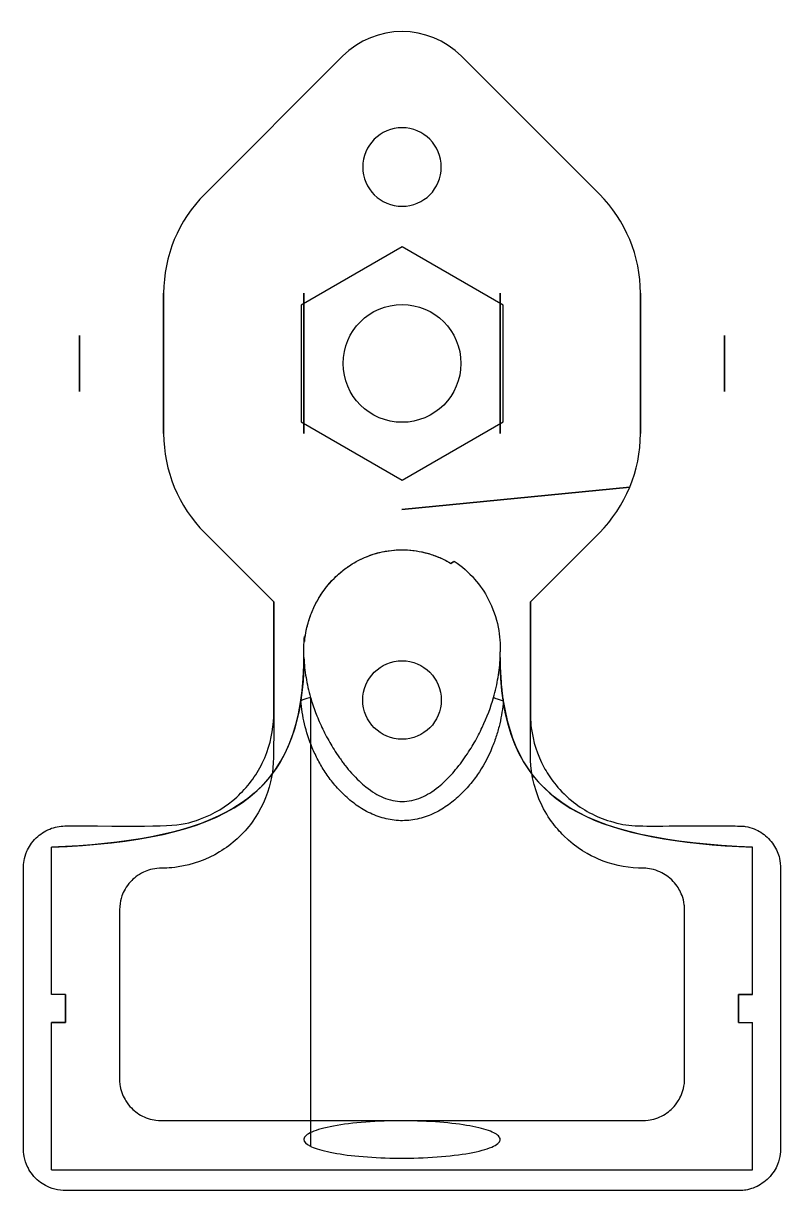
# Model space of a CAD drawing. Header units: millimetres. Extents: x -0.0135 to 0.0135, y -0.0143 to 0.0273.
import ezdxf

# ---------------------------------------------------------------- set-up
doc = ezdxf.new("R2010")
doc.units = ezdxf.units.MM

# ---------------------------------------------------------------- blocks, each defined once
blk = doc.blocks.new('PHC005')
for p, q in [((-0.002118986027677225, 0.02611987460480215, 0.002502501726136161), (-0.007035533905932714, 0.02120332672654671, 0.002502501726136161)), ((-0.002118986027677225, 0.02611987460480215, 0.01550250172613616), (-0.007035533905932714, 0.02120332672654671, 0.01550250172613616)), ((-0.002118986027677225, 0.02611987460480215, 0.002502501726136161), (-0.002118986027677225, 0.02611987460480215, 0.01550250172613616)), ((0.007035533905932728, 0.02120332672654672, 0.002502501726136161), (0.002118986027677239, 0.02611987460480215, 0.002502501726136161)), ((0.007035533905932728, 0.02120332672654672, 0.01550250172613616), (0.002118986027677239, 0.02611987460480215, 0.01550250172613616)), ((0.002118986027677239, 0.02611987460480215, 0.002502501726136161), (0.002118986027677239, 0.02611987460480215, 0.01550250172613616)), ((-0.007035533905932714, 0.02120332672654671, 0.01550250172613616), (-0.007035533905932714, 0.02120332672654671, 0.002502501726136161)), ((0.007035533905932728, 0.02120332672654672, 0.01550250172613616), (0.007035533905932728, 0.02120332672654672, 0.002502501726136161)), ((0, 0.01932471475877926, 0.01550250172613616), (-0.003600000000000006, 0.01724625378969661, 0.01550250172613616)), ((0, 0.01932471475877926, 0.01250250172613616), (-0.003600000000000006, 0.01724625378969661, 0.01250250172613616)), ((0.003600000000000006, 0.01724625378969661, 0.01550250172613616), (0, 0.01932471475877926, 0.01550250172613616)), ((0, 0.01932471475877926, 0.01250250172613616), (0, 0.01932471475877926, 0.01550250172613616)), ((0.003600000000000006, 0.01724625378969661, 0.01250250172613616), (0, 0.01932471475877926, 0.01250250172613616)), ((-0.008499999999999994, 0.01766779282061396, 0.002502501726136161), (-0.008499999999999994, 0.01266779282061396, 0.002502501726136161)), ((-0.008499999999999994, 0.01766779282061396, 0.01550250172613616), (-0.008499999999999994, 0.01266779282061396, 0.01550250172613616)), ((-0.008500000000000008, 0.01766779282061396, 0.009502501726136162), (-0.008499999999999994, 0.01766779282061396, 0.002502501726136161)), ((-0.008499999999999994, 0.01766779282061396, 0.01550250172613616), (-0.008500000000000008, 0.01766779282061396, 0.009502501726136162)), ((0.008500000000000008, 0.01266779282061396, 0.002502501726136161), (0.008500000000000008, 0.01766779282061396, 0.002502501726136161)), ((0.008500000000000008, 0.01266779282061396, 0.01550250172613616), (0.008500000000000008, 0.01766779282061396, 0.01550250172613616)), ((0.008500000000000008, 0.01766779282061396, 0.01550250172613616), (0.008500000000000008, 0.01766779282061396, 0.009502501726136162)), ((0.008500000000000008, 0.01766779282061396, 0.009502501726136162), (0.008500000000000008, 0.01766779282061396, 0.002502501726136161)), ((-0.003600000000000006, 0.01724625378969661, 0.01550250172613616), (-0.003600000000000006, 0.01308933185153131, 0.01550250172613616)), ((-0.003600000000000006, 0.01724625378969661, 0.01250250172613616), (-0.003600000000000006, 0.01308933185153131, 0.01250250172613616)), ((-0.003600000000000006, 0.01724625378969661, 0.01250250172613616), (-0.003600000000000006, 0.01724625378969661, 0.01550250172613616)), ((0.003600000000000006, 0.0130893318515313, 0.01550250172613616), (0.003600000000000006, 0.01724625378969661, 0.01550250172613616)), ((0.003600000000000006, 0.01724625378969661, 0.01250250172613616), (0.003600000000000006, 0.01724625378969661, 0.01550250172613616)), ((0.003600000000000006, 0.0130893318515313, 0.01250250172613616), (0.003600000000000006, 0.01724625378969661, 0.01250250172613616)), ((-0.003600000000000006, 0.01308933185153131, 0.01550250172613616), (0, 0.01101087088244865, 0.01550250172613616)), ((-0.003600000000000006, 0.01308933185153131, 0.01250250172613616), (0, 0.01101087088244865, 0.01250250172613616)), ((-0.003600000000000006, 0.01308933185153131, 0.01250250172613616), (-0.003600000000000006, 0.01308933185153131, 0.01550250172613616)), ((0, 0.01101087088244865, 0.01550250172613616), (0.003600000000000006, 0.0130893318515313, 0.01550250172613616)), ((0, 0.01101087088244865, 0.01250250172613616), (0.003600000000000006, 0.0130893318515313, 0.01250250172613616)), ((0.003600000000000006, 0.0130893318515313, 0.01250250172613616), (0.003600000000000006, 0.0130893318515313, 0.01550250172613616)), ((-0.008499999999999994, 0.01266779282061396, 0.009502501726136165), (-0.008499999999999994, 0.01266779282061396, 0.002502501726136161)), ((-0.008499999999999994, 0.01266779282061396, 0.01550250172613616), (-0.008499999999999994, 0.01266779282061396, 0.009502501726136165)), ((0.008500000000000008, 0.01266779282061396, 0.01550250172613616), (0.008500000000000008, 0.01266779282061396, 0.009502501726136162)), ((0.008500000000000008, 0.01266779282061396, 0.009502501726136162), (0.008500000000000008, 0.01266779282061396, 0.002502501726136161)), ((0, 0.01101087088244865, 0.01250250172613616), (0, 0.01101087088244865, 0.01550250172613616)), ((-0.007035533905932714, 0.009132258914681205, 0.002502501726136162), (-0.00457725996680497, 0.006673984975553484, 0.002502501726136162)), ((-0.007035533905932714, 0.009132258914681207, 0.01550250172613616), (-0.00457725996680497, 0.006673984975553484, 0.01550250172613616)), ((-0.007035533905932714, 0.009132258914681207, 0.01550250172613616), (-0.007035533905932714, 0.009132258914681205, 0.002502501726136162)), ((0.004577259966804983, 0.006673984975553483, 0.002502501726136162), (0.007035533905932728, 0.0091322589146812, 0.002502501726136162)), ((0.004577259966804983, 0.006673984975553483, 0.01550250172613616), (0.007035533905932728, 0.009132258914681201, 0.01550250172613616)), ((0.007035533905932728, 0.009132258914681201, 0.01550250172613616), (0.007035533905932728, 0.0091322589146812, 0.002502501726136162)), ((0.001737934384440101, 0.00804042329326055, 0.01550250172613616), (0.001861337036699212, 0.0081146469122288, 0.01550250172590357)), ((0.001737934384440101, 0.00804042329326055, 0.01550250172613616), (0.001737934384440101, 0.00804042329326057, 0.01500250172613616)), ((-0.00457725996680497, 0.006673984975553484, 0.002502501726136162), (-0.00457725996680497, 0.006673984975553484, 0.01550250172613616)), ((0.004577259966804983, 0.006673984975553483, 0.002502501726136162), (0.004577259966804983, 0.006673984975553483, 0.01550250172613616)), ((-0.00347725993280451, 0.005430645822003654, 0.01550250172613634), (-0.003477259966804966, 0.005254043773775703, 0.01550250172613615)), ((-0.003477259966804966, 0.005254043773775703, 0.01550250172613615), (-0.003477259966804966, 0.005254043773775703, 0.01500250172613616)), ((-0.01250000000000001, -0.007332207179386034, 0.01500250172613616), (-0.01250000000000001, -0.002082207179386043, 0.01500250172613616)), ((-0.01250000000000001, -0.002082207179386043, 0.01500250172613616), (-0.01250000000000001, -0.002082207179386043, 0.01550250172613616)), ((-0.01250000000000001, -0.007332207179386034, 0.01550250172613616), (-0.01250000000000001, -0.002082207179386043, 0.01550250172613616)), ((0.0125, -0.007332207179386041, 0.01500250172613616), (0.01250000000000001, -0.002082207179386043, 0.01500250172613616)), ((0.0125, -0.007332207179386041, 0.01550250172613616), (0.01250000000000001, -0.002082207179386043, 0.01550250172613616)), ((0.01250000000000001, -0.002082207179386043, 0.01500250172613616), (0.01250000000000001, -0.002082207179386043, 0.01550250172613616)), ((-0.01250000000000001, -0.007332207179386034, 0.01500250172613616), (-0.01250000000000001, -0.007332207179386034, 0.01550250172613616)), ((-0.012, -0.007332207179386034, 0.01550250172613616), (-0.01250000000000001, -0.007332207179386034, 0.01550250172613616)), ((-0.012, -0.007332207179386034, 0.01500250172613616), (-0.01250000000000001, -0.007332207179386034, 0.01500250172613616)), ((-0.012, -0.008332207179386035, 0.01550250172613616), (-0.012, -0.007332207179386034, 0.01550250172613616)), ((-0.012, -0.007332207179386034, 0.01500250172613616), (-0.012, -0.008332207179386035, 0.01500250172613616)), ((-0.012, -0.007332207179386034, 0.01500250172613616), (-0.012, -0.007332207179386034, 0.01550250172613616)), ((0.0125, -0.007332207179386041, 0.01550250172613616), (0.012, -0.007332207179386041, 0.01550250172613616)), ((0.012, -0.007332207179386041, 0.01550250172613616), (0.012, -0.008332207179386042, 0.01550250172613616)), ((0.012, -0.008332207179386042, 0.01500250172613616), (0.012, -0.007332207179386041, 0.01500250172613616)), ((0.012, -0.007332207179386041, 0.01500250172613616), (0.0125, -0.007332207179386041, 0.01500250172613616)), ((0.012, -0.007332207179386041, 0.01500250172613616), (0.012, -0.007332207179386041, 0.01550250172613616)), ((0.0125, -0.007332207179386041, 0.01500250172613616), (0.0125, -0.007332207179386041, 0.01550250172613616)), ((-0.01250000000000001, -0.01358220717938604, 0.01550250172613616), (-0.01250000000000001, -0.008332207179386035, 0.01550250172613616)), ((-0.01250000000000001, -0.008332207179386035, 0.01550250172613616), (-0.012, -0.008332207179386035, 0.01550250172613616)), ((-0.01250000000000001, -0.008332207179386035, 0.01550250172613616), (-0.01250000000000001, -0.008332207179386035, 0.01500250172613616)), ((-0.01250000000000001, -0.01358220717938604, 0.01500250172613616), (-0.01250000000000001, -0.008332207179386035, 0.01500250172613616)), ((-0.012, -0.008332207179386035, 0.01500250172613616), (-0.01250000000000001, -0.008332207179386035, 0.01500250172613616)), ((-0.012, -0.008332207179386035, 0.01500250172613616), (-0.012, -0.008332207179386035, 0.01550250172613616)), ((0.012, -0.008332207179386042, 0.01550250172613616), (0.0125, -0.008332207179386042, 0.01550250172613616)), ((0.012, -0.008332207179386042, 0.01500250172613616), (0.0125, -0.008332207179386042, 0.01500250172613616)), ((0.012, -0.008332207179386042, 0.01500250172613616), (0.012, -0.008332207179386042, 0.01550250172613616)), ((0.0125, -0.01358220717938604, 0.01550250172613616), (0.0125, -0.008332207179386042, 0.01550250172613616)), ((0.0125, -0.008332207179386042, 0.01550250172613616), (0.0125, -0.008332207179386042, 0.01500250172613616)), ((0.0125, -0.01358220717938604, 0.01500250172613616), (0.0125, -0.008332207179386042, 0.01500250172613616)), ((-0.01250000000000001, -0.01358220717938604, 0.01550250172613616), (0.0125, -0.01358220717938604, 0.01550250172613616)), ((-0.01250000000000001, -0.01358220717938604, 0.01500250172613616), (-0.01250000000000001, -0.01358220717938604, 0.01550250172613616)), ((-0.01250000000000001, -0.01358220717938604, 0.01500250172613616), (0.0125, -0.01358220717938604, 0.01500250172613616)), ((0.0125, -0.01358220717938604, 0.01500250172613616), (0.0125, -0.01358220717938604, 0.01550250172613616))]:
    blk.add_line(p, q)
at = {"extrusion": (0, -6.123233995736766e-17, -1)}
for centre in [(0, 0.02216779282061396, -0.002502501726136162), (0, 0.02216779282061396, 0.0007974982738638367)]:
    blk.add_circle(centre, 0.0014, dxfattribs=at)
at = {"extrusion": (1, 0, 0)}
for centre, radius in [((0.01516779282061396, 0.009502501726136162, -0.003500000000000003), 0.002500000000000001), ((0.01516779282061396, 0.009502501726136162, 0.003500000000000003), 0.002500000000000001), ((0.01516779282061396, 0.009502501726136162, 0.003500000000000003), 0.001)]:
    blk.add_circle(centre, radius, dxfattribs=at)
for centre, radius in [((0, 0.01516779282061396, 0.002502501726136161), 0.0021), ((0, 0.01516779282061396, 0.01250250172613616), 0.0021), ((0, 0.003167792820613958, 0.002502501726136162), 0.0014), ((0, 0.003167792820613958, -0.0007974982738638368), 0.0014)]:
    blk.add_circle(centre, radius)
at = {"extrusion": (-1, 0, 0)}
for centre in [(-0.01516779282061396, 0.009502501726136162, 0.01150000000000001), (-0.01516779282061396, 0.009502501726136162, 0.003500000000000003), (-0.01516779282061396, 0.009502501726136162, -0.01150000000000001)]:
    blk.add_circle(centre, 0.001, dxfattribs=at)
for centre, radius, start, end in [((0, 0.0240008885771249, 0.002502501726136161), 0.002996698778820244, 45.00000000000025, 134.9999999999996), ((0, 0.0240008885771249, 0.01550250172613616), 0.002996698778820244, 45.00000000000025, 134.9999999999996), ((-0.003500000000000003, 0.01766779282061396, 0.002502501726136161), 0.005, 134.9999999999997, 180), ((-0.003500000000000003, 0.01766779282061396, 0.01550250172613616), 0.005, 134.9999999999997, 180), ((0.003500000000000003, 0.01766779282061396, 0.002502501726136161), 0.005000000000000003, 0, 45.00000000000025), ((0.003500000000000003, 0.01766779282061396, 0.01550250172613616), 0.005000000000000003, 0, 45.00000000000025), ((-0.003500000000000003, 0.01266779282061396, 0.002502501726136161), 0.004999999999999999, 180, 225.0000000000004), ((-0.003500000000000003, 0.01266779282061396, 0.01550250172613616), 0.004999999999999999, 180, 225.0000000000004), ((0.003500000000000003, 0.01266779282061396, 0.002502501726136161), 0.005000000000000001, 314.9999999999998, 0), ((0.003500000000000003, 0.01266779282061396, 0.01550250172613616), 0.005000000000000001, 314.9999999999998, 0)]:
    blk.add_arc(centre, radius, start, end)
at = {"extrusion": (1, 0, 0)}
for centre, start, end in [((0.01516779282061396, 0.009502501726136162, -0.008500000000000008), 179.9999999999999, 0), ((0.01516779282061396, 0.009502501726136162, -0.008500000000000008), 0, 179.9999999999999), ((0.01516779282061396, 0.009502501726136162, 0.008500000000000008), 0, 180), ((0.01516779282061396, 0.009502501726136162, 0.008500000000000008), 180, 0)]:
    blk.add_arc(centre, 0.002500000000000001, start, end, dxfattribs=at)
at = {"extrusion": (0.3273876313243119, -0.9448901199906032, 6.362550756135759e-09)}
blk.add_arc((-0.002379493303216405, 0.01463491851644525, -0.00415143190246405), 0.0003675832361046095, 350.754487139521, 89.99999849405967, dxfattribs=at)
at = {"extrusion": (0.3286374228926512, 0.9444561632358974, -4.524649647370212e-07)}
blk.add_arc((-0.002378662312581306, 0.01463096150852133, 0.004145740661374114), 0.0003715420934161359, 350.7023519511036, 90.00005266624281, dxfattribs=at)
for points, knots in [([(-0.00347725996680498, 0.005254043773775675, 0.01550250172613616), (-0.003446025235026004, 0.005545140445668475, 0.01550250172613616), (-0.003350028489030826, 0.005979183337010363, 0.01550250172613616), (-0.003124973563962237, 0.006524111574446439, 0.01550250172613616), (-0.002840772166190163, 0.007033797001821055, 0.01550250172613616), (-0.002460339210533298, 0.00749566457406573, 0.01550250172613616), (-0.002012739882990786, 0.007869096423068694, 0.01550250172613616), (-0.001510909250645877, 0.008189880673000183, 0.01550250172613616), (-0.0009663771807006085, 0.008405127788692384, 0.01550250172613616), (-0.0003800364699716977, 0.008511802047224345, 0.01550250172613616), (0.0002036088195154465, 0.008539975246916184, 0.01550250172613616), (0.0007961178332869256, 0.008450758327147777, 0.01550250172613616), (0.00134626641078397, 0.008252426171797536, 0.01550250172613616), (0.001611495368070953, 0.008116136859836288, 0.01550250172613616), (0.001737934384440101, 0.00804042329326055, 0.01550250172613616)], [0, 0, 0, 0, 0.125, 0.1875, 0.25, 0.375, 0.4375, 0.5, 0.625, 0.6875, 0.75, 0.875, 0.9375, 1, 1, 1, 1]), ([(-0.003477259966804974, 0.005254043773775705, 0.01500250172613625), (-0.003463139951324685, 0.005385637332589397, 0.01500250172613618), (-0.003442255698573459, 0.00551775270024071, 0.01500163790692718), (-0.003383945145626387, 0.005792524322817771, 0.01500162735854677), (-0.003345785865609761, 0.005933227669004597, 0.01500218869977659), (-0.003266843893504575, 0.006169839248227589, 0.01500261707699459), (-0.003230021163165626, 0.006266760186458544, 0.01500256837058949), (-0.003131689184373592, 0.006496789584617715, 0.01500295709806062), (-0.003066045434052719, 0.006628767530960538, 0.01500363263176461), (-0.002886915956721489, 0.006939782405059514, 0.01500277028211214), (-0.002765494135968299, 0.007113289973947756, 0.0150002876636351), (-0.002493554018441044, 0.007439075506271644, 0.01500074485378038), (-0.002341269254922101, 0.007592452811793911, 0.0150031679627734), (-0.002006510072361689, 0.007870756138414727, 0.015002955282967), (-0.001822852319101071, 0.007995713999359996, 0.01500162521333536), (-0.001537422393772197, 0.008153679294583393, 0.01500294166196291), (-0.001439707176528159, 0.008201873065873368, 0.01500343823349496), (-0.001135813405078666, 0.008333761444708432, 0.01500400572619803), (-0.0009250788599617285, 0.00840115768810791, 0.01500265177651543), (-0.0004913181235739082, 0.00849457905912157, 0.01500166080121102), (-0.0002674300497529471, 0.00852080530185607, 0.01500333681890414), (0.0001167317278565987, 0.008525387860187698, 0.01500246051081169), (0.00027585471157722, 0.00851567608616947, 0.01500133241096605), (0.0006652164463790588, 0.008464771854255277, 0.0150008244355038), (0.0008959443022554548, 0.008410422502337239, 0.01500289052461403), (0.001227975105542292, 0.00829325422712766, 0.01500290532421816), (0.001334760188540641, 0.008249157264539585, 0.0150024466659648), (0.001541085836939259, 0.008151722884400917, 0.01500217559621645), (0.001641257218045452, 0.008098315020706497, 0.0150025017261361), (0.001737934384440095, 0.008040423293260563, 0.0150025017261361)], [0, 0, 0, 0, 0.03970467932445106, 0.03970467932445106, 0.08240677164172949, 0.08240677164172949, 0.1129233656043208, 0.1129233656043208, 0.1560298405907089, 0.1560298405907089, 0.2180265215508911, 0.2180265215508911, 0.2810339621209766, 0.2810339621209766, 0.34498685395601, 0.34498685395601, 0.3770858356444559, 0.3770858356444559, 0.4424881091038197, 0.4424881091038197, 0.5079995205065602, 0.5079995205065602, 0.5542674923482974, 0.5542674923482974, 0.6226220007922234, 0.6226220007922234, 0.6560175257126055, 0.6560175257126055, 0.6888303838558527, 0.6888303838558527, 0.6888303838558527, 0.6888303838558527]), ([(0.001861337037265178, 0.008114646912218106, 0.0155025017257722), (0.001841683347558372, 0.008102825707871878, 0.0154187932085485), (0.001821631711710989, 0.00809076514883763, 0.01533534217943097), (0.001780513357361027, 0.008066033483872862, 0.01516858175457886), (0.001759503475837085, 0.008053396563967943, 0.01508550056846224), (0.001737934384440123, 0.008040423293260556, 0.01500250172613615)], [-0.05205502276402769, -0.05205502276402769, -0.05205502276402769, -0.05205502276402769, -0.02602042866906709, -0.02602042866906709, -1.000000046961405e-06, -1.000000046961405e-06, -1.000000046961405e-06, -1.000000046961405e-06]), ([(0.001861337036913112, 0.008114646912555742, 0.01550250172613616), (0.002131395016480753, 0.007937962310651882, 0.01550250172613616), (0.002375425970282351, 0.007724599225808737, 0.01550250172613617), (0.002778711957855968, 0.007262544994249507, 0.01550250172613617), (0.002942472266902565, 0.007021300647539667, 0.01550250172466883), (0.003240423965194641, 0.006447223724547632, 0.01550250172466883), (0.003357956978733702, 0.006109098033872112, 0.01550250172613616), (0.003456661295093207, 0.005609397150780277, 0.01550250172613616), (0.003477286491080416, 0.005457540849350328, 0.01550250172613592), (0.003499367662622757, 0.005166525384125854, 0.01550250172613592), (0.003502425059806987, 0.005027695750483781, 0.01550250172613616), (0.00349810299996808, 0.004889009359282593, 0.01550250172613616)], [0.0001176533291288653, 0.0001176533291288653, 0.0001176533291288653, 0.0001176533291288653, 0.09693515526509677, 0.09693515526509677, 0.1840607850110093, 0.1840607850110093, 0.2908892526823024, 0.2908892526823024, 0.3367967087007405, 0.3367967087007405, 0.378401842378766, 0.378401842378766, 0.378401842378766, 0.378401842378766]), ([(0.004577259966804983, 0.006673984975553483, 0.01550250172613616), (0.004577259966804983, 0.005637191563805447, 0.01550250172613616), (0.004577259966804985, 0.004600398152057414, 0.01550250172613618), (0.004577259966804968, 0.002616481611127435, 0.01550250172613618), (0.004577259966804966, 0.002429036425384246, 0.01550250172613618), (0.004669753605946111, 0.001685895756283043, 0.01550250172613618), (0.004823991036047272, 0.001209321905071885, 0.01550250172613617), (0.005244534333143028, 0.0004325868214453271, 0.01550250172613618), (0.005538120407225748, -4.299762613662467e-06, 0.01550250172613618), (0.006442943239974519, -0.0007426433654873672, 0.01550250172613618), (0.006903022784910284, -0.0009975363426818172, 0.01550250172613618), (0.008103284093124339, -0.001355468593041333, 0.01550250172613618), (0.008337055219658794, -0.001322392058204683, 0.01550250172613618), (0.01039953894656841, -0.001322392058204596, 0.01550250172613618), (0.0110141103392807, -0.001322392058204645, 0.01550250172613618), (0.01203029214657794, -0.001322392058204613, 0.01550250172613618), (0.01212076153934388, -0.00132239205820461, 0.01550250172613618), (0.01247561001570912, -0.001378874597363015, 0.01550250172613618), (0.01266301226860636, -0.001468921569534685, 0.01550250172613618), (0.01295427231851281, -0.00164878573445805, 0.01550250172613618), (0.01309592953175434, -0.001779939565876892, 0.01550250172613619), (0.01331750984359323, -0.002083242694398222, 0.01550250172613619), (0.01339560759295612, -0.002247352314819179, 0.01550250172613619), (0.0135, -0.002606906645688474, 0.01550250172613619), (0.0135, -0.002766594499897766, 0.01550250172613619), (0.01350000000000001, -0.004516227985185736, 0.01550250172613619), (0.01350000000000001, -0.00546997383370049, 0.01550250172613616), (0.01349999999999999, -0.00786283916127416, 0.01550250172613616), (0.01350000000000003, -0.00930195864033307, 0.01550250172613623), (0.01350000000000002, -0.01138696062163531, 0.01550250172613623), (0.01350000000000004, -0.01203284312387865, 0.01550250172613631), (0.01350000000000004, -0.01290691511668537, 0.01550250172613631), (0.01350000000000004, -0.01312192301001819, 0.01550250172613624), (0.01332777758186183, -0.01353506247218236, 0.01550250172613624), (0.01323031307867322, -0.01371089840572066, 0.01550250172613624), (0.01293204816648649, -0.01401441767974107, 0.01550250172613624), (0.01276974714469093, -0.01412356127737132, 0.01550250172613623), (0.0125023040237684, -0.01423894264540957, 0.01550250172613623), (0.01241229573320122, -0.01426835831601004, 0.01550250172613624), (0.01216436503097654, -0.01432239205820465, 0.01550250172613624), (0.01204191018448198, -0.01432239205820465, 0.01550250172613625), (0.007241284332020322, -0.01432239205820465, 0.01550250172613625), (0.002771202888511758, -0.01432239205820463, 0.01550250172613631), (-0.005043536099790575, -0.01432239205820467, 0.01550250172613631), (-0.008388193644584343, -0.01432239205820467, 0.01550250172613634), (-0.01208305847008707, -0.01432239205820467, 0.01550250172613634), (-0.01230142578886841, -0.01432239205820467, 0.01550250172613634), (-0.01275656446617288, -0.01413122460834709, 0.01550250172613634), (-0.01292223287261719, -0.0140233366742055, 0.01550250172613635), (-0.01323025455645169, -0.0137121529835317, 0.01550250172613635), (-0.01332903615298399, -0.01353297749279421, 0.01550250172613633), (-0.01350000000000006, -0.01312014757992895, 0.01550250172613633), (-0.01350000000000006, -0.01290623467776005, 0.01550250172613635), (-0.01350000000000003, -0.01032258553256505, 0.01550250172613635), (-0.01350000000000002, -0.007912578185919845, 0.01550250172613625), (-0.01350000000000002, -0.005034979070698522, 0.01550250172613625), (-0.01350000000000001, -0.004567387302122403, 0.01550250172613622), (-0.01350000000000001, -0.003879862154783136, 0.01550250172613622), (-0.01350000000000001, -0.003659928776019988, 0.01550250172613622), (-0.01350000000000002, -0.003226646449678749, 0.01550250172613622), (-0.0135030442874124, -0.003013273323149365, 0.01550250172613621), (-0.013497925886529, -0.00267348513597385, 0.01550250172613621), (-0.01348004802541376, -0.002464587073428805, 0.01550250172613622), (-0.01331493587475434, -0.002084862799593742, 0.01550250172613622), (-0.01321261435665968, -0.001906987381224582, 0.01550250172613621), (-0.01291440522611692, -0.001620714851779465, 0.01550250172613621), (-0.01275127314338699, -0.001507443532581598, 0.01550250172613622), (-0.01238863480221403, -0.001361822511200643, 0.01550250172613622), (-0.01220342925215508, -0.001325106284846542, 0.01550250172613621), (-0.0118229344529119, -0.001319759275510583, 0.01550250172613621), (-0.01162523910664856, -0.001322392058204613, 0.01550250172613621), (-0.008206788109021548, -0.001322392058204606, 0.01550250172613621), (-0.007992299049996378, -0.001372690020523495, 0.01550250172613509), (-0.00670621733818636, -0.0008941124492940697, 0.01550250172613509), (-0.006269821810347579, -0.0006284281758695519, 0.01550250172613509), (-0.005515501854885798, 5.30910922759021e-05, 0.01550250172613509), (-0.005207191567923554, 0.0004638462052083629, 0.0155025017261351), (-0.004738842423088916, 0.001421460439334108, 0.01550250172613509), (-0.004620678929077119, 0.001927395154402361, 0.01550250172613509), (-0.004552744393283306, 0.002878914681935773, 0.01550250172613509), (-0.00457725996680497, 0.003366764593803175, 0.01550250172613509), (-0.00457725996680497, 0.004793604413533648, 0.01550250172613509), (-0.00457725996680497, 0.005733794694543565, 0.01550250172613616), (-0.00457725996680497, 0.006673984975553483, 0.01550250172613616)], [0, 0, 0, 0, 0.2232948661894598, 0.2232948661894598, 0.4272773857533672, 0.4272773857533672, 0.8376288446578499, 0.8376288446578499, 1.154864401115663, 1.154864401115663, 1.407231699512765, 1.407231699512765, 1.732571074736041, 1.732571074736041, 1.870662496580276, 1.870662496580276, 1.960902546532377, 1.960902546532377, 2.145846108758766, 2.145846108758766, 2.383829841375246, 2.383829841375246, 2.610916610135698, 2.610916610135698, 2.890852362423225, 2.890852362423225, 3.226311225281731, 3.226311225281731, 3.732489453700156, 3.732489453700156, 3.95966424044252, 3.95966424044252, 4.039924812103052, 4.039924812103052, 4.082293029792766, 4.082293029792766, 4.118537717226159, 4.118537717226159, 4.13631898242333, 4.13631898242333, 4.165645728685517, 4.165645728685517, 4.562242799198044, 4.562242799198044, 4.858989379969888, 4.858989379969888, 4.890060666557525, 4.890060666557525, 4.910447489231203, 4.910447489231203, 4.933800154230384, 4.933800154230384, 4.977395424865962, 4.977395424865962, 5.582462427098128, 5.582462427098128, 5.699858064947378, 5.699858064947378, 5.755075502505919, 5.755075502505919, 5.808639823926002, 5.808639823926002, 5.840393891440867, 5.840393891440867, 5.859163712142275, 5.859163712142275, 5.872998909269245, 5.872998909269245, 5.88525363778864, 5.88525363778864, 5.898501532174775, 5.898501532174775, 6.114352327271432, 6.114352327271432, 6.240799524985333, 6.240799524985333, 6.369007550512871, 6.369007550512871, 6.509195158867844, 6.509195158867844, 6.655190020484012, 6.655190020484012, 6.937247104786987, 6.937247104786987, 6.937247104786987, 6.937247104786987]), ([(-0.00457725996680497, 0.006673984975553483, 0.002502501726136162), (-0.00457725996680497, 0.00506316367204771, 0.002502501726136162), (-0.00457725996680497, 0.003452342368541937, 0.002502501726136163), (-0.00457725996680497, 0.00106527193028795, 0.002502501726136164), (-0.00457725996680497, 0.0007106918138389158, 0.002502501726136164), (-0.004807756170622183, -0.0002674716920193117, 0.002502501726136164), (-0.005031915748119612, -0.0007536791779446071, 0.002502501726136164), (-0.005660675001163854, -0.001614012789831559, 0.002502501726136164), (-0.006052965679590194, -0.001973924342212177, 0.002502501726136164), (-0.00696125745172299, -0.002523015954633716, 0.002502501726136164), (-0.007462663032765311, -0.002703976096359251, 0.002502501726136164), (-0.008307299603416361, -0.002829855328963675, 0.002502501726136164), (-0.008515432901500053, -0.002821713484205544, 0.002502501726136164), (-0.00889238413341057, -0.002838117898969632, 0.002502501726136164), (-0.009071803409714207, -0.00290172502025466, 0.002502501726136164), (-0.009428023181182776, -0.003068123214008747, 0.002502501726136164), (-0.009576321002948128, -0.003196967134554356, 0.002502501726136164), (-0.009843469614013722, -0.003486418663650109, 0.002502501726136164), (-0.009934977103398997, -0.003670582146476181, 0.002502501726136164), (-0.01007725996680497, -0.004061103176592723, 0.002502501726136164), (-0.01007725996680497, -0.00426970038832877, 0.002502501726136164), (-0.01007725996680497, -0.005066392018324341, 0.002502501726136164), (-0.01007725996680497, -0.005384902566302897, 0.002502501726136164), (-0.01007725996680497, -0.00715900122450757, 0.002502501726136164), (-0.01007725996680497, -0.00861458933473368, 0.002502501726136164), (-0.01007725996680497, -0.01036017326328123, 0.002502501726136164), (-0.01007725996680497, -0.01046564597243657, 0.002502501726136164), (-0.01001246495305604, -0.01081571374355705, 0.002502501726136164), (-0.009930494396538616, -0.01099066635925857, 0.002502501726136164), (-0.009724242690558202, -0.01131988392311888, 0.002502501726136164), (-0.009580234580764397, -0.01145355482708945, 0.002502501726136164), (-0.00928519942825522, -0.01166163226317226, 0.002502501726136164), (-0.009105570824173995, -0.01174573884940807, 0.002502501726136164), (-0.008743964182037331, -0.01182601502444651, 0.002502501726136164), (-0.008616968886963446, -0.01182601502444652, 0.002502501726136164), (-0.004975664774481925, -0.01182601502444652, 0.002502501726136164), (-0.0024878323878411, -0.01182601502444652, 0.002502501726136164), (0.002487832385628047, -0.0118260150244465, 0.002502501726136164), (0.004975664772456368, -0.01182601502444652, 0.002502501726136164), (0.00861696888674351, -0.01182601502444652, 0.002502501726136164), (0.008743964181038377, -0.01182601502444652, 0.002502501726136164), (0.0091055708221965, -0.01174573885012461, 0.002502501726136164), (0.009285199426317408, -0.01166163226422434, 0.002502501726136164), (0.009580234580037117, -0.01145355482786873, 0.002502501726136164), (0.009724242689585626, -0.01131988392410583, 0.002502501726136164), (0.009930494395595017, -0.01099066636115326, 0.002502501726136164), (0.01001246495238573, -0.01081571374551642, 0.002502501726136164), (0.01007725996680497, -0.01046564597348235, 0.002502501726136164), (0.01007725996680497, -0.01036017326352813, 0.002502501726136164), (0.01007725996680497, -0.008644252229490806, 0.002502501726136164), (0.01007725996680497, -0.007217213304179293, 0.002502501726136164), (0.01007725996680497, -0.005517035470729226, 0.002502501726136164), (0.01007725996680497, -0.005243896562590677, 0.002502501726136164), (0.01007725996680497, -0.004301769159448385, 0.002502501726136164), (0.01007725996680497, -0.004227543388036159, 0.002502501726136164), (0.01003205641950109, -0.003881130895516047, 0.002502501726136164), (0.009944179987634872, -0.003693889056159402, 0.002502501726136164), (0.009790981638962524, -0.003429017560890649, 0.002502501726136164), (0.009672423269876614, -0.00327477998591735, 0.002502501726136164), (0.009359652937154022, -0.003037116750288994, 0.002502501726136164), (0.009185453514105896, -0.002935141360342432, 0.002502501726136164), (0.008760932999845495, -0.002822450395711936, 0.002502501726136164), (0.008615805145094396, -0.002830200098139359, 0.002502501726136164), (0.007938104264617833, -0.002805098762348541, 0.002502501726136164), (0.007455510734543832, -0.002696710811196514, 0.002502501726136164), (0.006695848534298888, -0.00237185873510793, 0.002502501726136164), (0.00622161123516961, -0.002125831940070141, 0.002502501726136164), (0.005503572004422871, -0.001409715918968157, 0.002502501726136164), (0.005151280845896796, -0.0009951428233591873, 0.002502501726136164), (0.004577259966804972, 0.0003646007856062897, 0.002502501726136164), (0.00457725996680497, 0.001006154164757616, 0.002502501726136164), (0.004577259966804964, 0.003079628157762755, 0.002502501726136163), (0.004577259966804926, 0.004876806566658119, 0.002502501726136162), (0.004577259966804983, 0.006673984975553483, 0.002502501726136162)], [-96.41740523960604, -96.41740523960604, -96.41740523960604, -96.41740523960604, -95.9341588485543, -95.9341588485543, -95.70128410812984, -95.70128410812984, -95.43458469118566, -95.43458469118566, -95.17026623915724, -95.17026623915724, -94.90637365345745, -94.90637365345745, -94.74554453070198, -94.74554453070198, -94.45540479870836, -94.45540479870836, -94.03220475312598, -94.03220475312598, -93.37135026026117, -93.37135026026117, -92.21572797274685, -92.21572797274685, -91.44598215490764, -91.44598215490764, -87.92825607816104, -87.92825607816104, -87.22742193071922, -87.22742193071922, -86.1135737626073, -86.1135737626073, -84.49232637089224, -84.49232637089224, -82.5770866711027, -82.5770866711027, -81.0468525697958, -81.0468525697958, -77.74641106690692, -77.74641106690692, -74.44596956376928, -74.44596956376928, -72.91573546031573, -72.91573546031573, -71.00049574794275, -71.00049574794275, -69.37924833674894, -69.37924833674894, -68.26540015251781, -68.26540015251781, -67.56456598976388, -67.56456598976388, -64.10253909287763, -64.10253909287763, -63.4398982708304, -63.4398982708304, -61.81691790054737, -61.81691790054737, -57.64982163510635, -57.64982163510635, -52.63327702405182, -52.63327702405182, -49.13700816893386, -49.13700816893386, -45.92820455085875, -45.92820455085875, -37.51660918669724, -37.51660918669724, -31.75296469149814, -31.75296469149814, -28.64812644034483, -28.64812644034483, -24.83069209817887, -24.83069209817887, -7.105427357601002e-15, -7.105427357601002e-15, -7.105427357601002e-15, -7.105427357601002e-15]), ([(-0.00457725996680497, 0.006673984975553483, 0.002502501726136162), (-0.00457725996680497, 0.00506316367204771, 0.002502501726136162), (-0.00457725996680497, 0.003452342368541937, 0.002502501726136163), (-0.00457725996680497, 0.00106527193028795, 0.002502501726136164), (-0.00457725996680497, 0.0007106918138389158, 0.002502501726136164), (-0.004807756170622183, -0.0002674716920193117, 0.002502501726136164), (-0.005031915748119612, -0.0007536791779446071, 0.002502501726136164), (-0.005660675001163854, -0.001614012789831559, 0.002502501726136164), (-0.006052965679590194, -0.001973924342212177, 0.002502501726136164), (-0.00696125745172299, -0.002523015954633716, 0.002502501726136164), (-0.007462663032765311, -0.002703976096359251, 0.002502501726136164), (-0.008307299603416361, -0.002829855328963675, 0.002502501726136164), (-0.008515432901500053, -0.002821713484205544, 0.002502501726136164), (-0.00889238413341057, -0.002838117898969632, 0.002502501726136164), (-0.009071803409714207, -0.00290172502025466, 0.002502501726136164), (-0.009428023181182776, -0.003068123214008747, 0.002502501726136164), (-0.009576321002948128, -0.003196967134554356, 0.002502501726136164), (-0.009843469614013722, -0.003486418663650109, 0.002502501726136164), (-0.009934977103398997, -0.003670582146476181, 0.002502501726136164), (-0.01007725996680497, -0.004061103176592723, 0.002502501726136164), (-0.01007725996680497, -0.00426970038832877, 0.002502501726136164), (-0.01007725996680497, -0.005066392018324341, 0.002502501726136164), (-0.01007725996680497, -0.005384902566302897, 0.002502501726136164), (-0.01007725996680497, -0.00715900122450757, 0.002502501726136164), (-0.01007725996680497, -0.00861458933473368, 0.002502501726136164), (-0.01007725996680497, -0.01036017326328123, 0.002502501726136164), (-0.01007725996680497, -0.01046564597243657, 0.002502501726136164), (-0.01001246495305604, -0.01081571374355705, 0.002502501726136164), (-0.009930494396538616, -0.01099066635925857, 0.002502501726136164), (-0.009724242690558202, -0.01131988392311888, 0.002502501726136164), (-0.009580234580764397, -0.01145355482708945, 0.002502501726136164), (-0.00928519942825522, -0.01166163226317226, 0.002502501726136164), (-0.009105570824173995, -0.01174573884940807, 0.002502501726136164), (-0.008743964182037331, -0.01182601502444651, 0.002502501726136164), (-0.008616968886963446, -0.01182601502444652, 0.002502501726136164), (-0.004975664774481925, -0.01182601502444652, 0.002502501726136164), (-0.0024878323878411, -0.01182601502444652, 0.002502501726136164), (0.002487832385628047, -0.0118260150244465, 0.002502501726136164), (0.004975664772456368, -0.01182601502444652, 0.002502501726136164), (0.00861696888674351, -0.01182601502444652, 0.002502501726136164), (0.008743964181038377, -0.01182601502444652, 0.002502501726136164), (0.0091055708221965, -0.01174573885012461, 0.002502501726136164), (0.009285199426317408, -0.01166163226422434, 0.002502501726136164), (0.009580234580037117, -0.01145355482786873, 0.002502501726136164), (0.009724242689585626, -0.01131988392410583, 0.002502501726136164), (0.009930494395595017, -0.01099066636115326, 0.002502501726136164), (0.01001246495238573, -0.01081571374551642, 0.002502501726136164), (0.01007725996680497, -0.01046564597348235, 0.002502501726136164), (0.01007725996680497, -0.01036017326352813, 0.002502501726136164), (0.01007725996680497, -0.008644252229490806, 0.002502501726136164), (0.01007725996680497, -0.007217213304179293, 0.002502501726136164), (0.01007725996680497, -0.005517035470729226, 0.002502501726136164), (0.01007725996680497, -0.005243896562590677, 0.002502501726136164), (0.01007725996680497, -0.004301769159448385, 0.002502501726136164), (0.01007725996680497, -0.004227543388036159, 0.002502501726136164), (0.01003205641950109, -0.003881130895516047, 0.002502501726136164), (0.009944179987634872, -0.003693889056159402, 0.002502501726136164), (0.009790981638962524, -0.003429017560890649, 0.002502501726136164), (0.009672423269876614, -0.00327477998591735, 0.002502501726136164), (0.009359652937154022, -0.003037116750288994, 0.002502501726136164), (0.009185453514105896, -0.002935141360342432, 0.002502501726136164), (0.008760932999845495, -0.002822450395711936, 0.002502501726136164), (0.008615805145094396, -0.002830200098139359, 0.002502501726136164), (0.007938104264617833, -0.002805098762348541, 0.002502501726136164), (0.007455510734543832, -0.002696710811196514, 0.002502501726136164), (0.006695848534298888, -0.00237185873510793, 0.002502501726136164), (0.00622161123516961, -0.002125831940070141, 0.002502501726136164), (0.005503572004422871, -0.001409715918968157, 0.002502501726136164), (0.005151280845896796, -0.0009951428233591873, 0.002502501726136164), (0.004577259966804972, 0.0003646007856062897, 0.002502501726136164), (0.00457725996680497, 0.001006154164757616, 0.002502501726136164), (0.004577259966804964, 0.003079628157762755, 0.002502501726136163), (0.004577259966804926, 0.004876806566658119, 0.002502501726136162), (0.004577259966804983, 0.006673984975553483, 0.002502501726136162)], [-96.41740523960604, -96.41740523960604, -96.41740523960604, -96.41740523960604, -95.9341588485543, -95.9341588485543, -95.70128410812984, -95.70128410812984, -95.43458469118566, -95.43458469118566, -95.17026623915724, -95.17026623915724, -94.90637365345745, -94.90637365345745, -94.74554453070198, -94.74554453070198, -94.45540479870836, -94.45540479870836, -94.03220475312598, -94.03220475312598, -93.37135026026117, -93.37135026026117, -92.21572797274685, -92.21572797274685, -91.44598215490764, -91.44598215490764, -87.92825607816104, -87.92825607816104, -87.22742193071922, -87.22742193071922, -86.1135737626073, -86.1135737626073, -84.49232637089224, -84.49232637089224, -82.5770866711027, -82.5770866711027, -81.0468525697958, -81.0468525697958, -77.74641106690692, -77.74641106690692, -74.44596956376928, -74.44596956376928, -72.91573546031573, -72.91573546031573, -71.00049574794275, -71.00049574794275, -69.37924833674894, -69.37924833674894, -68.26540015251781, -68.26540015251781, -67.56456598976388, -67.56456598976388, -64.10253909287763, -64.10253909287763, -63.4398982708304, -63.4398982708304, -61.81691790054737, -61.81691790054737, -57.64982163510635, -57.64982163510635, -52.63327702405182, -52.63327702405182, -49.13700816893386, -49.13700816893386, -45.92820455085875, -45.92820455085875, -37.51660918669724, -37.51660918669724, -31.75296469149814, -31.75296469149814, -28.64812644034483, -28.64812644034483, -24.83069209817887, -24.83069209817887, -7.105427357601002e-15, -7.105427357601002e-15, -7.105427357601002e-15, -7.105427357601002e-15]), ([(-0.003498105074988489, 0.004889075960816667, 0.01550250172613616), (-0.003500825877675414, 0.004976428941186887, 0.01550250172613604), (-0.003500619472704213, 0.005063851482516857, 0.01550250172607915), (-0.003494099104762439, 0.005244554202952934, 0.01550250172607915), (-0.003487366562751171, 0.005337770253716855, 0.01550250172613437), (-0.003477259899003611, 0.005430645818325468, 0.01550250172613616)], [2.914198567111986e-05, 2.914198567111986e-05, 2.914198567111986e-05, 2.914198567111986e-05, 0.02624775925450005, 0.02624775925450005, 0.05427546502706199, 0.05427546502706199, 0.05427546502706199, 0.05427546502706199]), ([(-0.003477259966804969, 0.005254043773777733, 0.01500250172614152), (-0.003477259966804969, 0.005261843860491119, 0.0150232197202525), (-0.003477259966804969, 0.005269599532620425, 0.01504398117583555), (-0.003477259966804969, 0.005330657585436913, 0.01520871938676536), (-0.003477259966804969, 0.005381673892390261, 0.01535496760744375), (-0.003477259966804969, 0.005430645195262018, 0.01550250172613671)], [0.07104347099067072, 0.07104347099067072, 0.07104347099067072, 0.07104347099067072, 0.07336183145246096, 0.07336183145246096, 0.08940073610241585, 0.08940073610241585, 0.08940073610241585, 0.08940073610241585]), ([(-0.003497311323213001, 0.00468062227324554, 0.01500250172613618), (-0.003497319892921451, 0.004678401632770904, 0.01500250172404019), (-0.003497329017623063, 0.004676180991769249, 0.01500250172291484), (-0.003498419935983458, 0.004425938346135626, 0.01500250168879245), (-0.003506441459650703, 0.004177061435009632, 0.01500250172730873), (-0.00354063243623527, 0.003666911936525311, 0.01500250172489178), (-0.003568007645821936, 0.003403936340523587, 0.01500250172613384), (-0.003607487198987763, 0.003143630455578205, 0.01500250172613363)], [-0.1540779719189062, -0.1540779719189062, -0.1540779719189062, -0.1540779719189062, -0.1534116004440851, -0.1534116004440851, -0.07898481497720612, -0.07898481497720612, 0, 0, 0, 0]), ([(-0.003497311323213624, 0.004680622273262457, 0.01500250172613617), (-0.003497195740624713, 0.004710572810867498, 0.01508626912497596), (-0.003497175431555563, 0.004743509714658449, 0.01517377117223065), (-0.003497403513792468, 0.004813440743840852, 0.01534604112474255), (-0.003497696932564504, 0.004853031713847893, 0.01543608563099915), (-0.00349810506644483, 0.004889075754206502, 0.01550250192211745)], [0, 0, 0, 0, 0.02668824208053941, 0.02668824208053941, 0.05599121895551979, 0.05599121895551979, 0.05599121895551979, 0.05599121895551979]), ([(-0.003497311323213001, 0.004680622273245555, 0.01500250172613618), (-0.0034932324136943, 0.004562285259138307, 0.01498578214848442), (-0.003484732729956017, 0.004443805124959857, 0.01495875329095402), (-0.003472396668979243, 0.00432509109353885, 0.0149271789118757), (-0.003460060608002469, 0.004206377062117843, 0.01489560453279738), (-0.003443991466898513, 0.004088388315579618, 0.01485918666620899), (-0.003424488074502421, 0.003970562720883454, 0.01482037200100451), (-0.00340498468210633, 0.003852737126187292, 0.01478155733580004), (-0.003382049617613334, 0.003735066847196676, 0.014740255535302), (-0.003355548228647261, 0.003617130047919479, 0.01469865113101549), (-0.003329046839681188, 0.003499193248642278, 0.01465704672672897), (-0.003299007217988162, 0.003380988093811706, 0.01461505296316717), (-0.003264673589535722, 0.003262409283376485, 0.01457586063560362)], [-1, -1, -1, -1, -0.75, -0.75, -0.75, -0.5, -0.5, -0.5, -0.25, -0.25, -0.25, 0, 0, 0, 0]), ([(0.003262694818235171, 0.003254257589817549, 0.01457093210652753), (0.003297282442358981, 0.003373362864760305, 0.01461048856752725), (0.003328114234674787, 0.003494063305378855, 0.01465322886738401), (0.003355127468357082, 0.003614125177290409, 0.01469556453655188), (0.003382140702039377, 0.003734187049201964, 0.01473790020571974), (0.003405275602859054, 0.003853259112637791, 0.01477986468499005), (0.003424826364393452, 0.003971774841437578, 0.01481914757589743), (0.00344437712592785, 0.004090290570237362, 0.01485843046680482), (0.003460336910883322, 0.004208259414893894, 0.01489512520390348), (0.00347254563880621, 0.004326218550927017, 0.01492681838774796), (0.003484754366729098, 0.004444177686960142, 0.01495851157159245), (0.003493227026460211, 0.004562090127933256, 0.01498566178094319), (0.003497311323213622, 0.004680622273262394, 0.01500250172613619)], [-1, -1, -1, -1, -0.7499999999999999, -0.7499999999999999, -0.7499999999999999, -0.5, -0.5, -0.5, -0.25, -0.25, -0.25, 0, 0, 0, 0]), ([(0.003497311323213625, 0.004680622273262486, 0.01500250172613616), (0.00349719600799197, 0.004710503528865973, 0.01508607535305994), (0.0034971755129598, 0.004743351676743694, 0.01517335049544803), (0.003497402323604806, 0.004813276309015077, 0.01534567041019576), (0.003497695841361868, 0.004852924974923973, 0.01543586829333741), (0.003498104317647479, 0.004889009619385373, 0.01550238004053881)], [0, 0, 0, 0, 0.02662650646651352, 0.02662650646651352, 0.05600277584876148, 0.05600277584876148, 0.05600277584876148, 0.05600277584876148]), ([(0.003497311323213622, 0.004680622273262389, 0.01500250172613619), (0.003497319907029868, 0.0046783979770799, 0.0150025017238434), (0.003497329047658985, 0.004676173682375263, 0.01500250172490868), (0.003498419081051479, 0.004426181306391984, 0.01500250216473373), (0.003506425716847692, 0.004177554188714308, 0.01500250172585988), (0.003531828845097745, 0.003798129385152017, 0.01500250172437938), (0.003543144118393541, 0.003665994592108689, 0.01500250172649574), (0.003564368233861668, 0.003467217236078764, 0.01500250172595317), (0.003572244998479738, 0.003400224925033942, 0.01500250000486938), (0.003589480506291085, 0.003266716021299831, 0.01500250084008246), (0.003598837210370116, 0.003200170300139017, 0.01500250172585253), (0.003608990332200347, 0.003133759175567441, 0.01500250172613339)], [-0.1551387254499463, -0.1551387254499463, -0.1551387254499463, -0.1551387254499463, -0.1544713281110286, -0.1544713281110286, -0.08012866545094582, -0.08012866545094582, -0.04038568363522334, -0.04038568363522334, -0.02015482824234682, -0.02015482824234682, 0, 0, 0, 0]), ([(0.003608990358591459, 0.003133759139882342, 0.01500250172613616), (0.003588197072163634, 0.002868697995730201, 0.01500250172613616), (0.00354791578958736, 0.002599361409685221, 0.01500250172613615), (0.003483882760137169, 0.002324518546141135, 0.01500250172613615), (0.003451155848215925, 0.002184047944256114, 0.01500250172613615), (0.003412176963959762, 0.002042143490388783, 0.01500250172613616), (0.003365973774494407, 0.001898672762099514, 0.01500250172613616), (0.003319770585029053, 0.001755202033810245, 0.01500250172613616), (0.003266842149327487, 0.001611072861019254, 0.01500250172613616), (0.003207318844026483, 0.00146772102905756, 0.01500250172613616), (0.003088272233424477, 0.001181017365134165, 0.01500250172613616), (0.002942204064716208, 0.000895209251604405, 0.01500250172613617), (0.002758847144637079, 0.0006131490598426277, 0.01500250172613617), (0.002667168684597515, 0.0004721189639617374, 0.01500250172613617), (0.00256606273214384, 0.0003321079186789193, 0.01500250172613616), (0.002453544668504482, 0.0001943365160836322, 0.01500250172613616), (0.002341026604865126, 5.656511348834173e-05, 0.01500250172613616), (0.00221879350683965, -7.739531397602667e-05, 0.01500250172613617), (0.00208670692638771, -0.0002045131963547657, 0.01500250172613617), (0.00195462034593577, -0.0003316310787335047, 0.01500250172613617), (0.001812301747065204, -0.0004522368073523724, 0.01500250172613617), (0.001658825704311431, -0.0005627491207303402, 0.01500250172613617), (0.001505349661557659, -0.0006732614341083097, 0.01500250172613617), (0.001340657487035573, -0.0007736725933715459, 0.01500250172613615), (0.001164814701128536, -0.0008587118076111185, 0.01500250172613615), (0.0009889719152215, -0.000943751021850691, 0.01500250172613615), (0.0008004169713742843, -0.001013529142972147, 0.01500250172613617), (0.0006069665224892049, -0.001060952148613389, 0.01500250172613617), (0.000413516073604125, -0.001108375154254632, 0.01500250172613617), (0.0002155525922526163, -0.001133517711521186, 0.01500250172613617), (1.770623408580557e-05, -0.001134412834221738, 0.01500250172613617), (-0.0001801401240810041, -0.00113530795692229, 0.01500250172613617), (-0.0003777237100918974, -0.001111998727457528, 0.01500250172613616), (-0.0005704415661762825, -0.001066629729887816, 0.01500250172613616), (-0.0007631594222606693, -0.001021260732318105, 0.01500250172613616), (-0.000951990596885221, -0.0009535641996392119, 0.01500250172613616), (-0.00113034335849322, -0.0008693396121936293, 0.01500250172613616), (-0.001308696120101218, -0.0007851150247480468, 0.01500250172613616), (-0.001475686759288968, -0.0006851124778340517, 0.01500250172613616), (-0.001631228076848608, -0.0005747887439360409, 0.01500250172613616), (-0.001786769394408249, -0.0004644650100380371, 0.01500250172613616), (-0.001930923015516312, -0.0003438292951492491, 0.01500250172613616), (-0.002064642245706114, -0.0002165909139900633, 0.01500250172613616), (-0.002198361475895916, -8.935253283087925e-05, 0.01500250172613616), (-0.002322340497720482, 4.512365768050662e-05, 0.01500250172613617), (-0.00243519388482203, 0.0001822826300252496, 0.01500250172613617), (-0.002548047271923579, 0.0003194416023699909, 0.01500250172613617), (-0.002649921117165221, 0.0004592510049396155, 0.01500250172613615), (-0.002742623884985578, 0.0006004774962759824, 0.01500250172613615), (-0.002835326652805933, 0.0007417039876123528, 0.01500250172613615), (-0.00291886018940006, 0.0008843654753302663, 0.01500250172613616), (-0.002994617107448111, 0.001027898673610391, 0.01500250172613616), (-0.003070374025496161, 0.001171431871890512, 0.01500250172613616), (-0.003138716427958738, 0.001316387650417236, 0.01500250172613617), (-0.00319931651825607, 0.001460681474349232, 0.01500250172613617), (-0.003320516698850736, 0.001749269122213225, 0.01500250172613617), (-0.003410546847562312, 0.002033956854025042, 0.01500250172613615), (-0.003477039925356376, 0.002315319216853115, 0.01500250172613615), (-0.003543180348262453, 0.002595189336941965, 0.01500250172613615), (-0.003586470389760231, 0.002873983150528274, 0.01500250172613616), (-0.00360748720738529, 0.00314363040020809, 0.01500250172613616)], [-0.9999999967619032, -0.9999999967619032, -0.9999999967619032, -0.9999999967619032, -0.9182916504277324, -0.9182916504277324, -0.9182916504277324, -0.8765309860226707, -0.8765309860226707, -0.8765309860226707, -0.8347703216176088, -0.8347703216176088, -0.8347703216176088, -0.7512489928074851, -0.7512489928074851, -0.7512489928074851, -0.7094883284024233, -0.7094883284024233, -0.7094883284024233, -0.6677276639973615, -0.6677276639973615, -0.6677276639973615, -0.6259669995922997, -0.6259669995922997, -0.6259669995922997, -0.5842063351872379, -0.5842063351872379, -0.5842063351872379, -0.5424456707821761, -0.5424456707821761, -0.5424456707821761, -0.5006850063771142, -0.5006850063771142, -0.5006850063771142, -0.4589243419720526, -0.4589243419720526, -0.4589243419720526, -0.4171636775669906, -0.4171636775669906, -0.4171636775669906, -0.3754030131619288, -0.3754030131619288, -0.3754030131619288, -0.333642348756867, -0.333642348756867, -0.333642348756867, -0.2918816843518052, -0.2918816843518052, -0.2918816843518052, -0.2501210199467434, -0.2501210199467434, -0.2501210199467434, -0.2083603555416814, -0.2083603555416814, -0.2083603555416814, -0.1665996911366197, -0.1665996911366197, -0.1665996911366197, -0.08307836232649617, -0.08307836232649617, -0.08307836232649617, 0, 0, 0, 0]), ([(-0.003264673571849381, 0.003262409228598459, 0.01457586062809613), (-0.003213609176745457, 0.003086047612379539, 0.01451757111126769), (-0.003153799373528501, 0.002907429379646635, 0.0144571422326536), (-0.003085568853085551, 0.002728191007136364, 0.01439484391781905), (-0.003020368262510058, 0.002556912118076276, 0.01433531209990676), (-0.002944829581219418, 0.002377772731839886, 0.01427130547879289), (-0.002857221163253834, 0.002192411543501737, 0.01420433651580062), (-0.00277568980156316, 0.002019908142107731, 0.014142012930116), (-0.002681775309357257, 0.001837956860482408, 0.01407579991322154), (-0.002572871610843814, 0.001648723541303436, 0.01400682371594183), (-0.002487227588074602, 0.001499906715817411, 0.01395257946996125), (-0.002375457007483373, 0.001315638581352897, 0.01388490969406148), (-0.002225975803700138, 0.001102391783861557, 0.01380759301544566), (-0.002191934868761798, 0.001053829689260429, 0.01378998590525523), (-0.002157161299056718, 0.001005653265657054, 0.01377262659877499), (-0.002121671283607149, 0.0009578912384282379, 0.01375544998794478), (-0.00209003780741975, 0.000915319294407765, 0.0137401398816291), (-0.002057835184873799, 0.0008730655421203999, 0.01372496620193579), (-0.002025077716783332, 0.0008311476478052426, 0.01370988468029461), (-0.001953901807201187, 0.0007400678290778104, 0.01367711532773877), (-0.001879450727886903, 0.000650747369015969, 0.01364573264792094), (-0.001801773742049626, 0.0005634826608469506, 0.01361513434821325), (-0.001613968361666125, 0.0003524963367113818, 0.0135411545811851), (-0.001438159485065718, 0.0001899929308582082, 0.01348558409727452), (-0.001287076328038322, 6.912916983804057e-05, 0.01344485476404698), (-0.001077040334140217, -9.889578192763017e-05, 0.0133882327940434), (-0.0008698057366670459, -0.0002227217930463061, 0.01334803814953303), (-0.0006735767059424261, -0.0003055410375407165, 0.01332116954359774), (-0.0004447454086310264, -0.0004021201985854525, 0.01328983688129789), (-0.0002158295092998492, -0.0004495669200194792, 0.01327440124110815), (6.201964097698028e-06, -0.0004493450327812138, 0.01327407087319759), (0.0002288573922484453, -0.0004491225219935245, 0.01327373957688428), (0.0004583647990209904, -0.0004008892565840281, 0.01328862726557851), (0.0006876776264042082, -0.0003031600659734544, 0.01331959236526337), (0.0008820843695655549, -0.0002203072492548974, 0.01334584394591019), (0.00108763120220476, -9.663227640276974e-05, 0.0133855285889917), (0.00129617577647718, 7.108667513814303e-05, 0.01344167848683275), (0.001445841757816842, 0.0001914533716067795, 0.01348197552928434), (0.001620186110834412, 0.0003533064369176386, 0.013537101566818), (0.001806598445860139, 0.0005634182974200135, 0.0136105935923799), (0.001872096143837367, 0.0006372430428625234, 0.01363641569526447), (0.001947260695960793, 0.0007260962627359865, 0.01366762070424786), (0.002029507982591401, 0.0008312869385930996, 0.01370504656044535), (0.002063332178814574, 0.0008745466035230687, 0.01372043794362289), (0.002096503026517573, 0.0009181600381025726, 0.01373598614029491), (0.002129011541170794, 0.0009621024338963488, 0.01375174340136128), (0.002163391960132596, 0.001008575119397096, 0.01376840799655831), (0.002197031551220843, 0.001055428795178288, 0.01378531675247246), (0.002229923627650862, 0.001102631370765878, 0.01380253311225501), (0.002367601367342574, 0.001300209165173379, 0.01387459634929703), (0.002479998388893056, 0.001482568129895633, 0.01394122100203095), (0.002573383751596341, 0.001645509199891993, 0.01400110006798354), (0.002681721327018078, 0.001834539257162501, 0.01407056655219513), (0.002775335022322112, 0.002016131040566379, 0.01413685284022863), (0.002856726544916693, 0.002188193750104926, 0.0141987431018069), (0.003033821132802015, 0.002562573951688598, 0.01433340614801764), (0.003166216138132623, 0.002922022967179709, 0.01446058836805059), (0.003262694839584577, 0.003254257606289902, 0.01457093201643003)], [0, 0, 0, 0, 0.0625, 0.0625, 0.0625, 0.125, 0.125, 0.125, 0.1875, 0.1875, 0.1875, 0.25, 0.25, 0.25, 0.2665227248427017, 0.2665227248427017, 0.2665227248427017, 0.28125, 0.28125, 0.28125, 0.3125, 0.3125, 0.3125, 0.375, 0.375, 0.375, 0.4375, 0.4375, 0.4375, 0.5, 0.5, 0.5, 0.5625, 0.5625, 0.5625, 0.625, 0.625, 0.625, 0.6875, 0.6875, 0.6875, 0.71875, 0.71875, 0.71875, 0.7339377302867479, 0.7339377302867479, 0.7339377302867479, 0.75, 0.75, 0.75, 0.8125, 0.8125, 0.8125, 0.875, 0.875, 0.875, 0.9999999893976044, 0.9999999893976044, 0.9999999893976044, 0.9999999893976044]), ([(-0.003264673571849378, 0.003262409234242505, 0.01457586063944756), (-0.00326467357184938, 0.002929456912667946, 0.01390621745580707), (-0.003264673571849381, 0.002539775219015673, 0.01330119027651399), (-0.003264673571849381, 0.001021381293416052, 0.01139651768406818), (-0.003264673571849381, -0.0003645010408541792, 0.01036174868782546), (-0.003264673571849381, -0.003535157501246903, 0.008777723726033582), (-0.003264673571849381, -0.005316090729635702, 0.008234890295023825), (-0.003264673571849381, -0.008036905006465329, 0.007696206755204035), (-0.003264673571849381, -0.008951715755321006, 0.00756219121733713), (-0.003264673571849381, -0.01030419121558681, 0.00741448494821129), (-0.003264673571849381, -0.0107517292242941, 0.007374121558553089), (-0.003264673571849381, -0.01141420834735931, 0.007324909743765019), (-0.003264673571849381, -0.01163356383023485, 0.007310394139641195), (-0.003264673571849381, -0.01206868921609378, 0.007284804836791943), (-0.003264673571849381, -0.01226923052603842, 0.007274409483268347), (-0.003264673571849381, -0.01257605941171786, 0.007260736065320557), (-0.003264673571849381, -0.01265657032555499, 0.007257369016303094), (-0.003264673571849381, -0.01273846920628035, 0.007254149495456786)], [0.137632375924854, 0.137632375924854, 0.137632375924854, 0.137632375924854, 0.2322196683750016, 0.2322196683750016, 0.4644393367500033, 0.4644393367500033, 0.6966590051250049, 0.6966590051250049, 0.8127688393125057, 0.8127688393125057, 0.8708237564062561, 0.8708237564062561, 0.8998512149531313, 0.8998512149531313, 0.9288786735000065, 0.9288786735000065, 0.9387634353087938, 0.9387634353087938, 0.9387634353087938, 0.9387634353087938]), ([(0.003500000000000006, -0.01249811653353523, 0.006002501726136174), (0.003500000000000007, -0.01247452324509086, 0.005879638574605285), (0.003493422377068971, -0.01245093393708484, 0.005756796151393032), (0.00343746277164523, -0.01235100166785432, 0.005236394191901726), (0.003325466006664898, -0.01227647840064441, 0.004848310797195001), (0.002967004110648709, -0.01213588027612313, 0.004116139496922725), (0.0027194390159449, -0.01207121062313384, 0.0037793692584963), (0.002106738928217824, -0.01195988824908325, 0.003199652796164065), (0.001743818724352001, -0.01191474625184861, 0.002964573737145921), (0.0009354508133460824, -0.01185067064739972, 0.002630897034239543), (0.0004953721740928184, -0.01183328976088095, 0.002540385256004897), (-0.0004103103878051224, -0.01183084215117306, 0.002527639214132145), (-0.0008668854799352024, -0.01184686274743242, 0.002611067217306717), (-0.00172214662339758, -0.0119115858470579, 0.00294811578158729), (-0.002111870961038187, -0.01195971499066736, 0.003198750544871023), (-0.002770713351464258, -0.01208171615937926, 0.003834077329169735), (-0.003033237607434787, -0.01215439818671735, 0.004212572381246353), (-0.003393787029214808, -0.01231373972840871, 0.005042350901868829), (-0.003490341915220198, -0.01239877878687367, 0.005485195770690664), (-0.003499790818462921, -0.01248949834081133, 0.005957622085001904), (-0.003500019807830458, -0.01249409915302338, 0.005981581029483443), (-0.003499998658911126, -0.01249870003232481, 0.006005540323335981), (-0.003499621773625242, -0.01258069021270615, 0.006432508017135345), (-0.003419811184924158, -0.01266197867655097, 0.006855821489296148), (-0.003264673571849379, -0.01273846920628036, 0.007254149495456786)], [-1.108383203370091, -1.108383203370091, -1.108383203370091, -1.108383203370091, -1.070813695429609, -1.070813695429609, -0.9485250405512411, -0.9485250405512411, -0.822623546844914, -0.822623546844914, -0.6932367046657626, -0.6932367046657626, -0.5594809247039585, -0.5594809247039585, -0.4214047046407233, -0.4214047046407233, -0.2829259255172492, -0.2829259255172492, -0.1443445150258723, -0.1443445150258723, -0.007319116542191628, -0.007319116542191628, 0, 0, 0, 0.1304306516670242, 0.1304306516670242, 0.1304306516670242, 0.1304306516670242]), ([(-0.003264673571849379, -0.01273846920628036, 0.007254149495456786), (-0.003253574350645985, -0.01274394167225818, 0.007282647617635273), (-0.003242089569838058, -0.01274938958019852, 0.00731101785268651), (-0.003070364825554307, -0.01282783561032039, 0.007719529218475337), (-0.00284334611223787, -0.01289498546772732, 0.008069215237247889), (-0.002268276516336242, -0.0130125025993023, 0.008681191188723047), (-0.001922175132954651, -0.01306144459996203, 0.008936058943061763), (-0.001141586455157312, -0.01313424073233207, 0.00931514820242169), (-0.0007121272343955152, -0.01315661560868341, 0.009431666416070513), (0.0001880853419428376, -0.0131699859121539, 0.00950129289587144), (0.0006502067072870255, -0.01315941075114012, 0.00944622225096476), (0.001525896702231544, -0.01310478279085367, 0.009161744596299502), (0.00193031592875857, -0.01306131595275059, 0.008935389006699594), (0.002628570958085711, -0.01294712344480762, 0.008340726188069199), (0.00291505534532335, -0.01287741711563884, 0.007977727223193287), (0.003328247825333054, -0.01272190248108537, 0.007167877500232302), (0.0034525546611841, -0.01263764329095266, 0.006729093832175471), (0.003496280457709916, -0.01253360235355706, 0.006187295791313578), (0.003500000000000005, -0.01251585831811597, 0.006094892897994673), (0.003500000000000006, -0.01249811653353523, 0.006002501726136174)], [0.1304306516670242, 0.1304306516670242, 0.1304306516670242, 0.1304306516670242, 0.1397622291346847, 0.1397622291346847, 0.2654446256626641, 0.2654446256626641, 0.3941891571519616, 0.3941891571519616, 0.5267676006156661, 0.5267676006156661, 0.6651911119490561, 0.6651911119490561, 0.8035699618070284, 0.8035699618070284, 0.9425202391735774, 0.9425202391735774, 1.080295074579145, 1.080295074579145, 1.108546758029538, 1.108546758029538, 1.108546758029538, 1.108546758029538])]:
    blk.add_open_spline(points, degree=3, knots=knots)
for points in [[(-0.01250000000000001, -0.002082207179386043, 0.01550250172613616), (-0.006414334800301008, -0.001805084340115254, 0.01550250172613616), (-0.003437957468696557, -0.0004221398131180627, 0.01550250172613616), (-0.003498105068787432, 0.00488907596106547, 0.01550250172613617)], [(0.01250000000000001, -0.002082207179386043, 0.01550250172613616), (0.006414360250446458, -0.001805085499038121, 0.01550250172613616), (0.003437982363066844, -0.0004221513799983825, 0.01550250172613616), (0.003498104314338115, 0.0048890093270371, 0.01550250172613616)], [(-0.003607487207385371, 0.003143630400209128, 0.01500250172613616), (-0.00419616651892986, -0.0007377884601613011, 0.01500250172613616), (-0.007143801283276135, -0.001838302043732098, 0.01500250172613616), (-0.01250000000000001, -0.002082207179386043, 0.01500250172613616)], [(0.003608990353764685, 0.003133759078353317, 0.01500250172613616), (0.004201168956364792, -0.0007396548807720969, 0.01500250172613616), (0.007148344716995932, -0.001838508938001034, 0.01500250172613616), (0.01250000000000001, -0.002082207179386043, 0.01500250172613616)]]:
    blk.add_open_spline(points, degree=3)

msp = doc.modelspace()

# ---------------------------------------------------------------- linework, layer by layer
for p, q in [((-1.91086983190357e-06, 0.009962433074131319, 0.01550250172613606), (0.008119397662556434, 0.01075437565878849, 0.002502501726136162)), ((0.008119397662556434, 0.01075437565878849, 0.002502501726136162), (-1.91086983190392e-06, 0.009962433074131319, 0.01550250172613606))]:
    msp.add_line(p, q)

# ---------------------------------------------------------------- block references
msp.add_blockref('PHC005', (0, 0))

doc.saveas('drawing.dxf')
